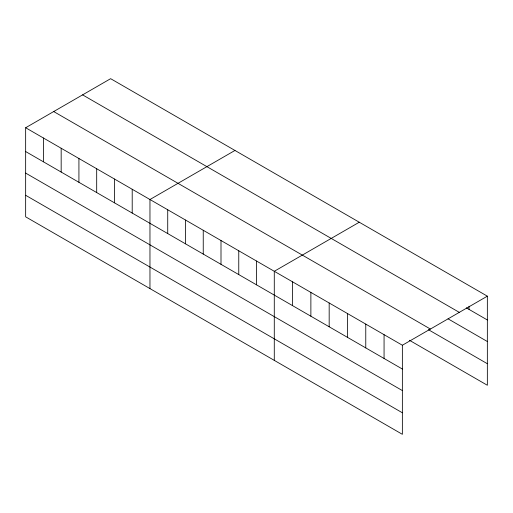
<?xml version="1.0" encoding="UTF-8"?>
<svg xmlns="http://www.w3.org/2000/svg" width="513" height="513" viewBox="0 0 513 513"><rect width="100%" height="100%" fill="white"/><g stroke="black" fill="none" stroke-linecap="round" stroke-linejoin="round"><path stroke-width="0.77" d="M402.365 390.579L402.365 345.236L25.65 127.743L25.65 216.826L402.365 434.319L402.365 390.579L25.65 173.086M409.419 340.26L487.35 385.257L487.35 296.174L110.635 78.681L25.65 127.743M234.954 150.45L149.963 199.519L149.963 288.601M359.267 222.225L274.282 271.294L274.282 360.376M402.365 345.236L487.35 296.174M466.343 307.845L487.35 319.971M82.593 94.873L459.302 312.366M448.041 318.823L487.35 341.517M53.698 111.552L430.407 329.045M428.393 329.673L487.35 363.711M25.65 151.547L402.365 369.039M25.65 195.286L402.365 412.779M469.055 306.235L469.055 309.41M384.064 334.675L384.064 358.478M365.769 324.113L365.769 347.91M347.468 313.546L347.468 337.349M329.173 302.984L329.173 326.781M310.878 292.416L310.878 316.22M292.577 281.855L292.577 305.658M256.519 261.04L256.519 284.837M238.763 250.786L238.763 274.583M221 240.533L221 264.33M203.244 230.279L203.244 254.076M185.482 220.026L185.482 243.822M167.725 209.772L167.725 233.569M132.207 189.265L132.207 213.068M114.444 179.011L114.444 202.815M96.688 168.758L96.688 192.561M78.925 158.504L78.925 182.307M61.169 148.251L61.169 172.054M43.406 137.997L43.406 161.8"/></g></svg>
